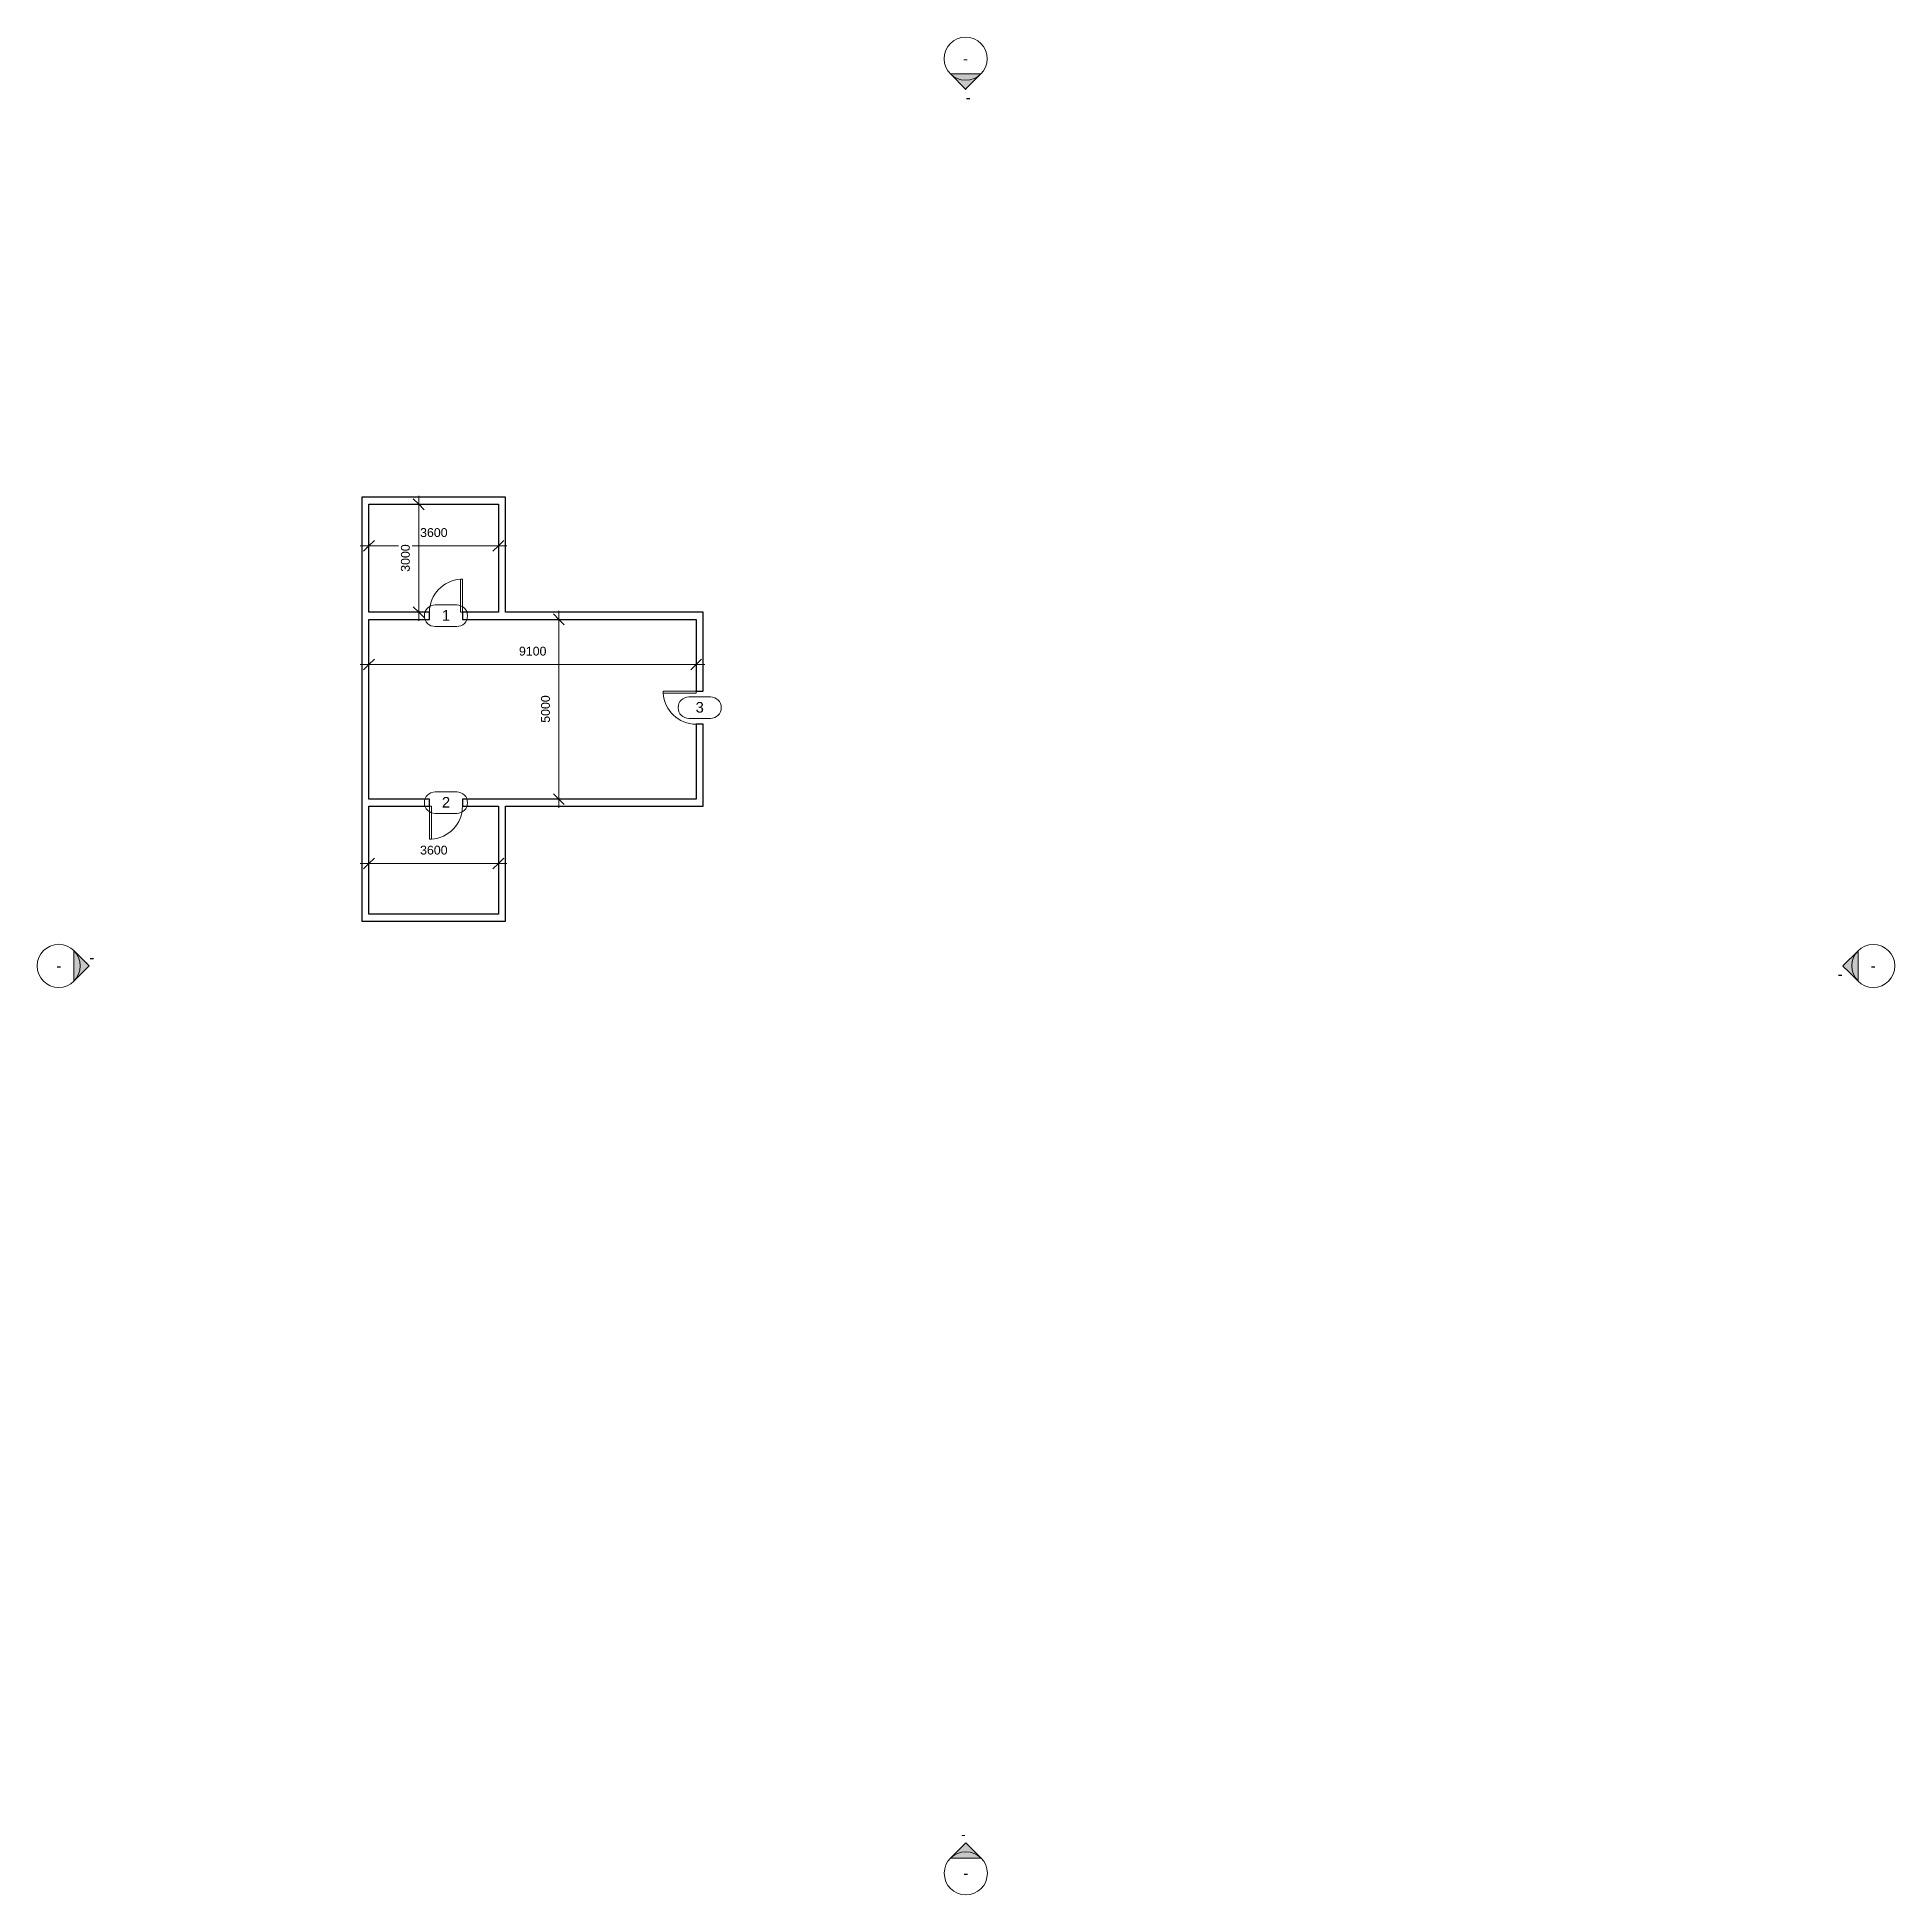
# Model space of a CAD drawing. Header units: millimetres. Extents: x -25830 to 25843, y -25842 to 25837.
import ezdxf

# ---------------------------------------------------------------- set-up
doc = ezdxf.new("R2010")
doc.units = ezdxf.units.MM
doc.layers.add('A-ANNO-DIMS', color=1, linetype='Continuous')
for name, color, linetype, lineweight in [('A-ANNO-DIMS-100', 1, 'Continuous', 9), ('A-ANNO-SYMB', 6, 'Continuous', 9), ('A-DOOR', 1, 'Continuous', 9), ('A-DOOR-IDEN', 6, 'Continuous', 9), ('A-WALL', 2, 'Continuous', 9)]:
    doc.layers.add(name, color=color, linetype=linetype, lineweight=lineweight)
doc.dimstyles.new('Diagonal_-_2_5mm_Arial', dxfattribs={"dimscale": 304.8, "dimtxt": 0.82021, "dimasz": 0.18, "dimexe": 0.787402, "dimexo": 0.004921, "dimgap": 0.574147, "dimtad": 1, "dimtoh": 1, "dimdec": 0, "dimzin": 1, "dimdsep": 46, "dimtxsty": 'Standard', "dimtsz": 0.695971, "dimcen": 0.09, "dimdle": 0.787402, "dimazin": 0, "dimtfac": 1, "dimtdec": 0, "dimtmove": 0, "dimatfit": 3, "dimfxl": 1, "dimtvp": 1, "dimtolj": 1, "dimtzin": 0, "dimarcsym": 0})

# ---------------------------------------------------------------- blocks, each defined once
blk = doc.blocks.new('M_Single-Flush - 0915 x 2134mm_1-0-Level 1')
at = {"layer": 'A-DOOR', "lineweight": 18}
for p, q in [((406, 100), (406, 1015)), ((458, 1015), (406, 1015)), ((458, 100), (458, 1015)), ((458, 100), (406, 100))]:
    blk.add_line(p, q, dxfattribs=at)
at = {"layer": 'A-DOOR'}
blk.add_arc((458, 100), 917, 93.1893, 180, dxfattribs=at)
blk = doc.blocks.new('M_Door Tag - M_Door Tag_1-1233-Level 1')
at = {"layer": 'A-DOOR-IDEN'}
for p, q in [((-3, 3), (3, 3)), ((-3, -3), (3, -3))]:
    blk.add_line(p, q, dxfattribs=at)
for centre, start, end in [((-3, 0), 90, 270), ((3, 0), 270, 90)]:
    blk.add_arc(centre, 3, start, end, dxfattribs=at)
blk = doc.blocks.new('DIMBLOCK1-Level 1')
at = {"layer": 'A-ANNO-DIMS-100'}
for p, q in [((-11321, 4401), (-11321, 9881)), ((-11383, 9641), (-11081, 9641)), ((-11321, 9641), (-11383, 9641)), ((-11383, 4641), (-11081, 4641)), ((-11321, 4641), (-11383, 4641))]:
    blk.add_line(p, q, dxfattribs=at)
at = {"layer": 'A-ANNO-DIMS-100', "lineweight": 35}
for p, q in [((-11321, 9641), (-11471, 9791)), ((-11321, 9641), (-11171, 9491)), ((-11321, 4641), (-11471, 4791)), ((-11321, 4641), (-11171, 4491))]:
    blk.add_line(p, q, dxfattribs=at)
at = {"layer": 'A-ANNO-DIMS-100', "color": 0, "insert": (-11814, 6764), "char_height": 245.88, "width": 904.62, "attachment_point": 1, "rotation": 90, "line_spacing_factor": 0.938532, "bg_fill": 3, "box_fill_scale": 1.25, "bg_fill_color": 7, "bg_fill_transparency": 15720208}
blk.add_mtext('\\fArial|b0|i0|c0|p34|;5000', dxfattribs=at)
blk = doc.blocks.new('DIMBLOCK2-Level 1')
at = {"layer": 'A-ANNO-DIMS-100'}
for p, q in [((-16841, 2850), (-12761, 2850)), ((-16601, 2912), (-16601, 2610)), ((-16601, 2850), (-16601, 2912)), ((-13001, 2912), (-13001, 2610)), ((-13001, 2850), (-13001, 2912))]:
    blk.add_line(p, q, dxfattribs=at)
at = {"layer": 'A-ANNO-DIMS-100', "lineweight": 35}
for p, q in [((-16601, 2850), (-16751, 2700)), ((-16601, 2850), (-16451, 3000)), ((-13001, 2850), (-13151, 2700)), ((-13001, 2850), (-12851, 3000))]:
    blk.add_line(p, q, dxfattribs=at)
at = {"layer": 'A-ANNO-DIMS-100', "color": 0, "insert": (-15178, 3344), "char_height": 245.88, "width": 904.62, "attachment_point": 1, "line_spacing_factor": 0.938532, "bg_fill": 3, "box_fill_scale": 1.25, "bg_fill_color": 7, "bg_fill_transparency": 5505103}
blk.add_mtext('\\fArial|b0|i0|c0|p34|;3600', dxfattribs=at)
blk = doc.blocks.new('DIMBLOCK3-Level 1')
at = {"layer": 'A-ANNO-DIMS-100'}
for p, q in [((-16841, 8385), (-7261, 8385)), ((-16601, 8447), (-16601, 8145)), ((-16601, 8385), (-16601, 8447)), ((-7501, 8447), (-7501, 8145)), ((-7501, 8385), (-7501, 8447))]:
    blk.add_line(p, q, dxfattribs=at)
at = {"layer": 'A-ANNO-DIMS-100', "lineweight": 35}
for p, q in [((-16601, 8385), (-16751, 8235)), ((-16601, 8385), (-16451, 8535)), ((-7501, 8385), (-7651, 8235)), ((-7501, 8385), (-7351, 8535))]:
    blk.add_line(p, q, dxfattribs=at)
at = {"layer": 'A-ANNO-DIMS-100', "color": 0, "insert": (-12428, 8879), "char_height": 245.88, "width": 904.62, "attachment_point": 1, "line_spacing_factor": 0.938532, "bg_fill": 3, "box_fill_scale": 1.25, "bg_fill_color": 7, "bg_fill_transparency": 5505103}
blk.add_mtext('\\fArial|b0|i0|c0|p34|;9100', dxfattribs=at)
blk = doc.blocks.new('DIMBLOCK4-Level 1')
at = {"layer": 'A-ANNO-DIMS-100'}
for p, q in [((-16841, 11684), (-12761, 11684)), ((-16601, 11746), (-16601, 11444)), ((-16601, 11684), (-16601, 11746)), ((-13001, 11746), (-13001, 11444)), ((-13001, 11684), (-13001, 11746))]:
    blk.add_line(p, q, dxfattribs=at)
at = {"layer": 'A-ANNO-DIMS-100', "lineweight": 35}
for p, q in [((-16601, 11684), (-16751, 11534)), ((-16601, 11684), (-16451, 11834)), ((-13001, 11684), (-13151, 11534)), ((-13001, 11684), (-12851, 11834))]:
    blk.add_line(p, q, dxfattribs=at)
at = {"layer": 'A-ANNO-DIMS-100', "color": 0, "insert": (-15178, 12178), "char_height": 245.88, "width": 904.62, "attachment_point": 1, "line_spacing_factor": 0.938532, "bg_fill": 3, "box_fill_scale": 1.25, "bg_fill_color": 7, "bg_fill_transparency": 5505103}
blk.add_mtext('\\fArial|b0|i0|c0|p34|;3600', dxfattribs=at)
blk = doc.blocks.new('DIMBLOCK5-Level 1')
at = {"layer": 'A-ANNO-DIMS-100', "lineweight": 35}
for p, q in [((-15217, 12841), (-15367, 12991)), ((-15217, 12841), (-15067, 12691)), ((-15217, 9841), (-15367, 9991)), ((-15217, 9841), (-15067, 9691))]:
    blk.add_line(p, q, dxfattribs=at)
at = {"layer": 'A-ANNO-DIMS-100'}
for p, q in [((-15217, 9601), (-15217, 13081)), ((-15279, 12841), (-14977, 12841)), ((-15217, 12841), (-15279, 12841)), ((-15279, 9841), (-14977, 9841)), ((-15217, 9841), (-15279, 9841))]:
    blk.add_line(p, q, dxfattribs=at)
at = {"layer": 'A-ANNO-DIMS-100', "color": 0, "insert": (-15711, 10964), "char_height": 245.88, "width": 904.62, "attachment_point": 1, "rotation": 90, "line_spacing_factor": 0.938532, "bg_fill": 3, "box_fill_scale": 1.25, "bg_fill_color": 7, "bg_fill_transparency": 5505103}
blk.add_mtext('\\fArial|b0|i0|c0|p34|;3000', dxfattribs=at)

msp = doc.modelspace()

# ---------------------------------------------------------------- linework, layer by layer
at = {"layer": 'A-ANNO-SYMB'}
msp.add_line((24818.3, 423.6), (24818.3, -424.9), dxfattribs=at)
for centre in [(-3.4, 25236.6), (-25229.8, 0.2), (25242.6, -0.7), (2.5, -25241.9)]:
    msp.add_circle(centre, 600, dxfattribs=at)
at = {"layer": 'A-WALL', "lineweight": 25}
for p, q in [((-12801, 13040.6), (-16801, 13040.6)), ((-16801, 13040.6), (-16801, 1240.6)), ((-12801, 9840.6), (-12801, 13040.6)), ((-16601, 12840.6), (-13001, 12840.6)), ((-16601, 9840.6), (-16601, 12840.6)), ((-13001, 12840.6), (-13001, 9840.6)), ((-14916, 9840.6), (-16601, 9840.6)), ((-14916, 9640.6), (-14916, 9840.6)), ((-13001, 9840.6), (-14001, 9840.6)), ((-14001, 9840.6), (-14001, 9640.6)), ((-7301, 9840.6), (-12801, 9840.6)), ((-7301, 7640.6), (-7301, 9840.6)), ((-16601, 9640.6), (-14916, 9640.6)), ((-16601, 4640.6), (-16601, 9640.6)), ((-14001, 9640.6), (-7501, 9640.6)), ((-7501, 9640.6), (-7501, 7640.6)), ((-7501, 7640.6), (-7301, 7640.6)), ((-7501, 6725.6), (-7501, 4640.6)), ((-7301, 6725.6), (-7501, 6725.6)), ((-7301, 4440.6), (-7301, 6725.6)), ((-14916, 4640.6), (-16601, 4640.6)), ((-16601, 4440.6), (-14916, 4440.6)), ((-16601, 1440.6), (-16601, 4440.6)), ((-14916, 4440.6), (-14916, 4640.6)), ((-7501, 4640.6), (-14001, 4640.6)), ((-14001, 4640.6), (-14001, 4440.6)), ((-14001, 4440.6), (-13001, 4440.6)), ((-13001, 4440.6), (-13001, 1440.6)), ((-12801, 4440.6), (-7301, 4440.6)), ((-12801, 1240.6), (-12801, 4440.6)), ((-16801, 1240.6), (-12801, 1240.6)), ((-13001, 1440.6), (-16601, 1440.6))]:
    msp.add_line(p, q, dxfattribs=at)

# ---------------------------------------------------------------- block references
at = {"layer": 'A-DOOR'}
msp.add_blockref('M_Single-Flush - 0915 x 2134mm_1-0-Level 1', (-14458.5, 9740.6), dxfattribs=at)
for p, rotation in [((-7401, 7183.1), 90), ((-14458.5, 4540.6), 180)]:
    msp.add_blockref('M_Single-Flush - 0915 x 2134mm_1-0-Level 1', p, dxfattribs=dict(at, rotation=rotation))
at = {"layer": 'A-DOOR-IDEN', "xscale": 99.99999999999991, "yscale": 99.99999999999991, "zscale": 99.99999999999991}
for p in [(-14458.5, 9740.6), (-7401, 7183.1), (-14458.5, 4540.6)]:
    msp.add_blockref('M_Door Tag - M_Door Tag_1-1233-Level 1', p, dxfattribs=at)

# ---------------------------------------------------------------- texts
at = {"layer": 'A-ANNO-SYMB', "insert": (-135.9, -24010.6), "char_height": 295.06, "width": 166.154, "attachment_point": 1, "line_spacing_factor": 0.938532, "bg_fill": 3, "box_fill_scale": 1.25, "bg_fill_color": 7, "bg_fill_transparency": 15719692}
msp.add_mtext('\\fArial|b0|i0|c0|p34|;-', dxfattribs=at)
at = {"layer": 'A-DOOR-IDEN', "char_height": 295.06, "width": 273.6, "attachment_point": 2, "line_spacing_factor": 0.938532}
for s, insert in [('\\fArial|b0|i0|c0|p34|;1', (-14457.3, 9899)), ('\\fArial|b0|i0|c0|p34|;3', (-7399.8, 7341.5)), ('\\fArial|b0|i0|c0|p34|;2', (-14457.3, 4699))]:
    msp.add_mtext(s, dxfattribs=dict(at, insert=insert))

# ---------------------------------------------------------------- next in the draw order: texts
at = {"layer": 'A-ANNO-SYMB', "char_height": 295.06, "width": 166.154, "attachment_point": 1, "line_spacing_factor": 0.938532, "bg_fill": 3, "box_fill_scale": 1.25, "bg_fill_color": 7}
for insert, bg_fill_transparency in [((-72.7, 25388.6), 5505103), ((-3.4, 24309.3), 15719692), ((-25299, 152.2), 12662364), ((-24381.2, 382.9), 5505103), ((25173.3, 151.3), 12660588), ((24255.6, -79.5), 12652748), ((-66.7, -25089.9), 15719692)]:
    msp.add_mtext('\\fArial|b0|i0|c0|p34|;-', dxfattribs=dict(at, insert=insert, bg_fill_transparency=bg_fill_transparency))

# ---------------------------------------------------------------- next in the draw order: dimensions: what is measured, and where the dimension line sits
at = {"layer": 'A-ANNO-DIMS', "lineweight": 9}
for base, p1, p2, picture, middle in [((-13001, 11684), (-16601, 11896.1), (-13001, 11896.1), 'DIMBLOCK4-Level 1', (-14801, 11984)), ((-13001, 2850.1), (-16601, 3062.2), (-13001, 3062.2), 'DIMBLOCK2-Level 1', (-14801, 3150.1))]:
    dim = msp.add_linear_dim(base=base, p1=p1, p2=p2, dimstyle='Diagonal_-_2_5mm_Arial', dxfattribs=at)
    dim.commit()
    dim.dimension.update_dxf_attribs({"geometry": picture, "text_midpoint": middle})
dim = msp.add_linear_dim(base=(-11320.5, 9640.6), p1=(-11532.7, 4640.6), p2=(-11532.7, 9640.6), angle=90, dimstyle='Diagonal_-_2_5mm_Arial', dxfattribs=at)
dim.commit()
dim.dimension.update_dxf_attribs({"geometry": 'DIMBLOCK1-Level 1', "text_midpoint": (-11620.5, 7140.6)})

# ---------------------------------------------------------------- next in the draw order: hatches: boundary and pattern name
at = {"layer": 'A-ANNO-SYMB'}
for points in [[(-427.7, 24812.4), (420.8, 24812.4), (-3.4, 24388.1)], [(-24805.5, -424.1), (-24805.5, 424.5), (-24381.2, 0.2)], [(24818.3, 423.6), (24818.3, -424.9), (24394, -0.7)], [(426.8, -24817.6), (-421.7, -24817.6), (2.5, -24393.3)]]:
    msp.add_hatch(color=256, dxfattribs=at).paths.add_polyline_path(points, flags=0)

# ---------------------------------------------------------------- next in the draw order: linework, layer by layer
for p, q in [((-427.7, 24812.4), (420.8, 24812.4)), ((-3.4, 24388.1), (-427.7, 24812.4)), ((420.8, 24812.4), (-3.4, 24388.1)), ((-24805.5, -424.1), (-24805.5, 424.5)), ((-24805.5, 424.5), (-24381.2, 0.2)), ((-24381.2, 0.2), (-24805.5, -424.1)), ((24394, -0.7), (24818.3, 423.6)), ((24818.3, -424.9), (24394, -0.7)), ((-421.7, -24817.6), (2.5, -24393.3)), ((2.5, -24393.3), (426.8, -24817.6)), ((426.8, -24817.6), (-421.7, -24817.6))]:
    msp.add_line(p, q, dxfattribs=at)

# ---------------------------------------------------------------- next in the draw order: dimensions: what is measured, and where the dimension line sits
at = {"layer": 'A-ANNO-DIMS', "lineweight": 9}
dim = msp.add_linear_dim(base=(-15216.9, 12840.6), p1=(-15429.1, 9840.6), p2=(-15429.1, 12840.6), angle=90, dimstyle='Diagonal_-_2_5mm_Arial', dxfattribs=at)
dim.commit()
dim.dimension.update_dxf_attribs({"geometry": 'DIMBLOCK5-Level 1', "text_midpoint": (-15516.9, 11340.6)})
dim = msp.add_linear_dim(base=(-7501, 8384.9), p1=(-16601, 8597), p2=(-7501, 8597), dimstyle='Diagonal_-_2_5mm_Arial', dxfattribs=at)
dim.commit()
dim.dimension.update_dxf_attribs({"geometry": 'DIMBLOCK3-Level 1', "text_midpoint": (-12051, 8684.9)})

doc.saveas('drawing.dxf')
